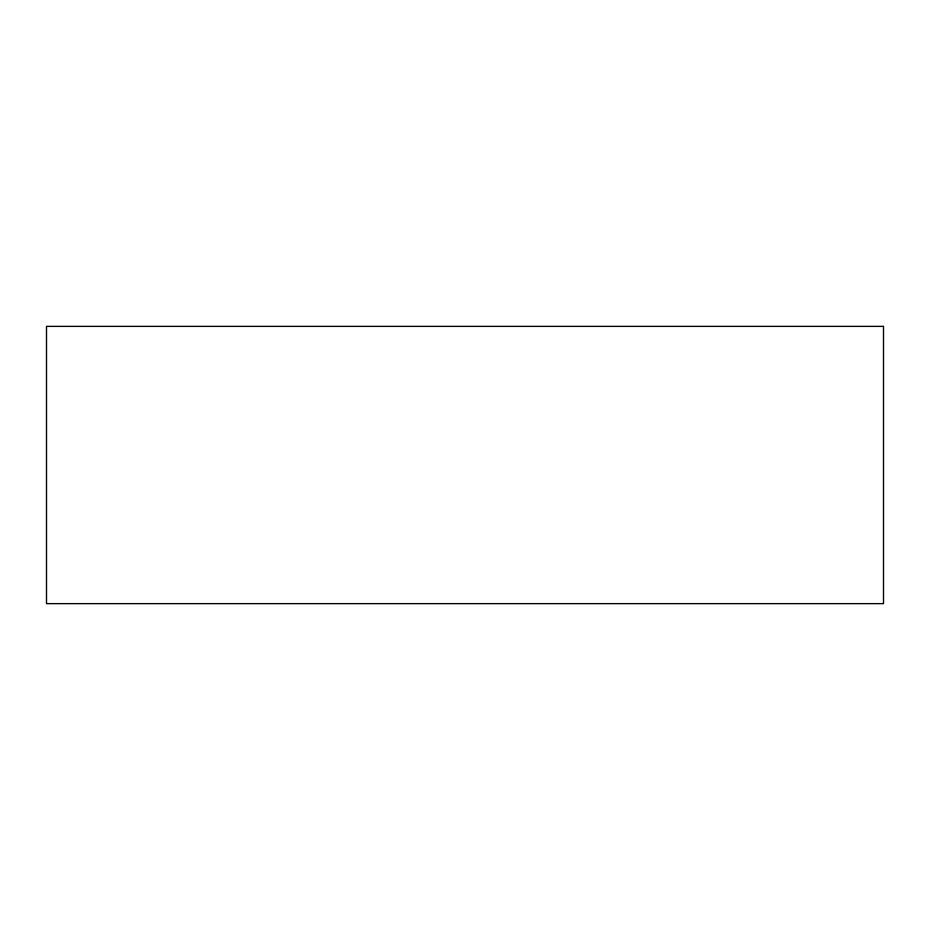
<?xml version="1.0" encoding="UTF-8"?>
<svg xmlns="http://www.w3.org/2000/svg" width="930" height="930" viewBox="0 0 930 930"><rect width="100%" height="100%" fill="white"/><g stroke="black" fill="none" stroke-linecap="round" stroke-linejoin="round"><path stroke-width="1.4" d="M883.5 326.372L46.5 326.372L46.5 603.628L883.5 603.628L883.5 326.372"/></g></svg>
